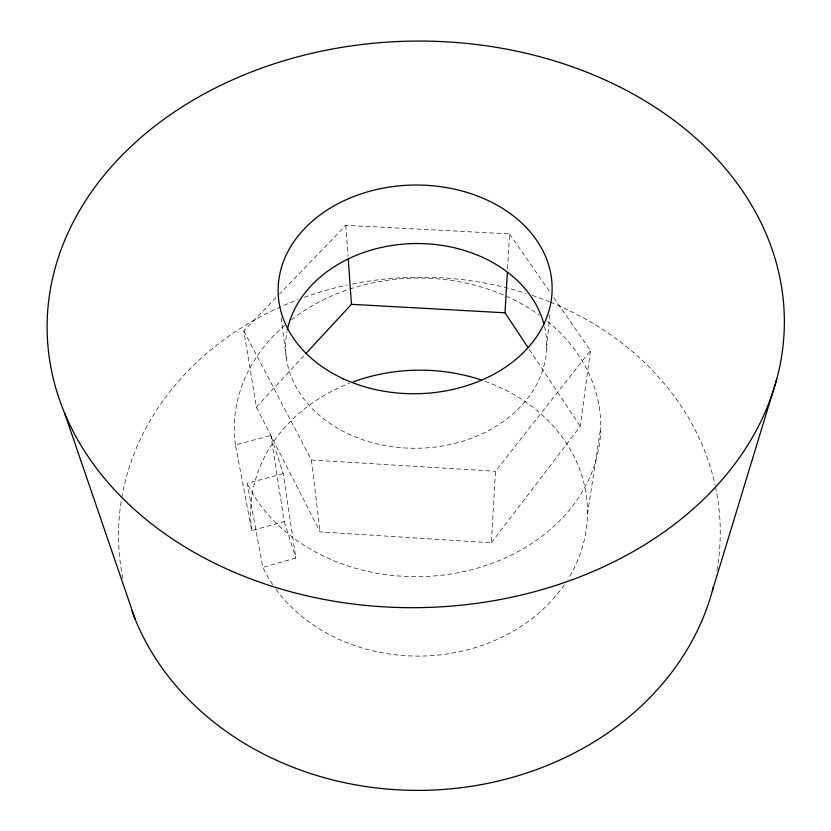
<?xml version="1.0" encoding="UTF-8"?>
<svg xmlns="http://www.w3.org/2000/svg" width="831" height="831" viewBox="0 0 831 831"><rect width="100%" height="100%" fill="white"/><g stroke="black" fill="none" stroke-linecap="round" stroke-linejoin="round"><path stroke-width="0.62" stroke-dasharray="4.16 3.12" d="M276.048 297.591L243.826 330.935L256.374 407.107L320.07 531.892L491.36 542.82L495.494 471.25L590.457 350.516L553.695 297.508M507.564 268.829L509.59 233.906L345.852 225.336L279.621 293.883M546.632 348.033L549.977 313.183M491.36 542.82L580.267 426.303L590.457 350.516M587.444 514.233L600.771 427.518M256.374 407.107L303.917 355.71M283.226 473.597L247.181 483.362L262.825 567.355L295.836 558.058L283.226 473.597L270.854 435.465L235.412 444.897L251.751 530.614L284.254 521.619L270.854 435.465M243.826 330.935L311.428 460L495.494 471.25M509.59 233.906L550.756 293.27M529.378 349.55L580.267 426.303M284.254 521.619L295.836 558.058M281.086 317.774L286.653 360.093M311.428 460L320.07 531.892M345.852 225.336L348.054 256.405M485.138 381.315A168.433 142.963 -1 0 1 567.864 579.332M564.291 584.785A168.433 142.963 -1 0 1 275.632 588.815M272.713 584.64A168.433 142.963 -1 0 1 262.825 567.355M251.751 530.614A168.433 142.963 -1 0 1 349.539 383.236M122.822 578.334A300.864 256.571 -1 0 1 121.544 499.016M121.762 497.759A300.864 256.571 -1 0 1 298.017 299.607M304.063 297.363A300.864 256.571 -1 0 1 347.462 285.002M352.541 283.953A300.864 256.571 -1 0 1 526.168 293.405M532.287 295.421A300.864 256.571 -1 0 1 549.177 301.695M550.371 302.183A300.864 256.571 -1 0 1 715.179 485.481M715.449 486.748A300.864 256.571 -1 0 1 716.53 572.642M547.546 321.379A183.246 149.31 -1 0 1 517.9 551.701A183.246 149.31 -1 0 1 247.181 483.362M235.412 444.897A183.246 149.31 -1 0 1 284.638 325.347M291.515 319.706A183.246 149.31 -1 0 1 348.553 289.437M349.768 289.032A183.246 149.31 -1 0 1 539.527 315.229M544.523 326.469A130.581 102.358 -1 0 1 417.837 448.252A130.581 102.358 -1 0 1 287.131 330.863"/><path stroke-width="1.25" d="M527.945 347.389L505.009 312.799L507.336 272.703M712.427 590.55L776.694 379.289A368.652 283.288 -1 0 0 300.053 56.207A368.652 283.288 -1 0 0 170.469 537.615A368.652 283.288 -1 0 0 776.694 379.289M305.673 353.798L351.461 304.312L348.241 259.002M351.461 304.312L505.009 312.799M64.454 412.747L135.224 619.407M353.102 381.896A168.433 142.963 -1 0 1 481.533 380.068M713.424 586.738A300.864 256.571 -1 0 1 432.338 790.084A300.864 256.571 -1 0 1 131.932 610.868M287.391 329.616A130.581 102.358 -1 0 1 413.589 243.576A130.581 102.358 -1 0 1 543.9 323.997M343.411 378.832A137.011 104.353 -1 0 0 552.085 291.234A137.011 104.353 -1 0 0 349.893 198.1A137.011 104.353 -1 0 0 343.411 378.832"/></g></svg>
